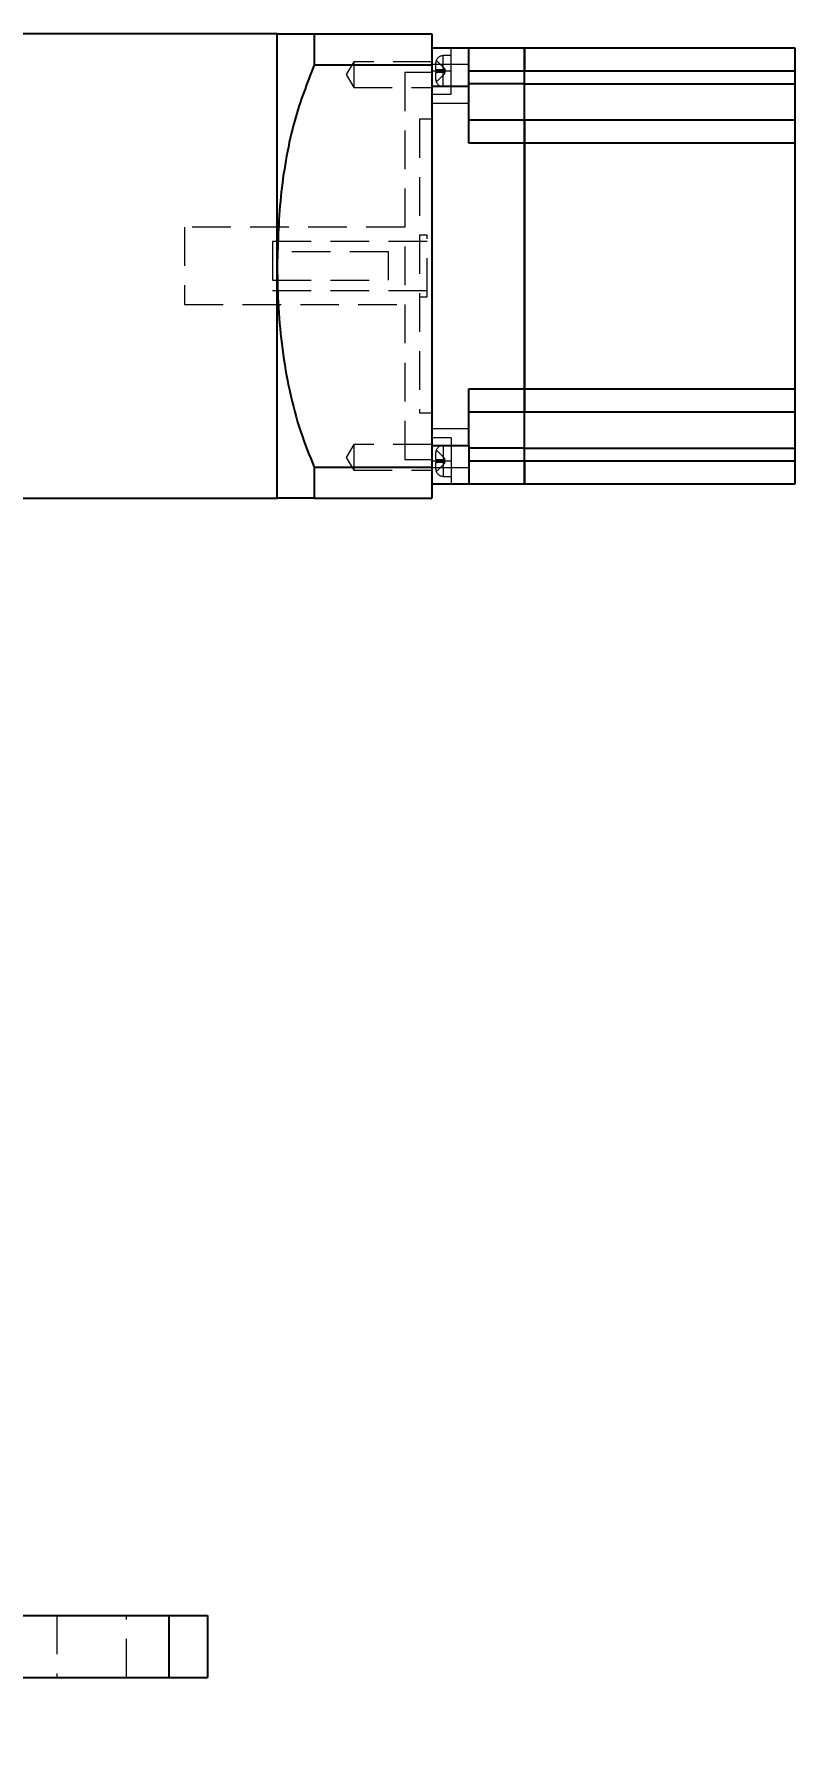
# Model space of a CAD drawing. Header units: millimetres. Extents: x -449 to 2916, y -1257 to 1632.
# Drawn here: x 2323 to 2421.4, y 687.5 to 907.3 of the extents above; entities that cross this region are included whole.
import ezdxf

# ---------------------------------------------------------------- set-up
doc = ezdxf.new("R2010")
doc.units = ezdxf.units.MM
doc.header["$PDSIZE"] = -1
doc.linetypes.add('HIDDEN', pattern=[0.075, 0.05, -0.025])
doc.layers.add('细线层', color=252, linetype='Continuous', lineweight=13)
doc.styles.add('wf', font='')
doc.styles.get('wf').set_extended_font_data('Microsoft YaHei')
doc.dimstyles.new('wf8', dxfattribs={"dimscale": 8, "dimtxt": 4, "dimasz": 3.2, "dimexe": 2, "dimexo": 1, "dimgap": 0.8, "dimtad": 1, "dimdec": 1, "dimdsep": 46, "dimtxsty": 'wf', "dimcen": 0, "dimclrd": 6, "dimclre": 6, "dimadec": 0, "dimazin": 0, "dimtm": 1e-09, "dimtfac": 0.7, "dimtdec": 1, "dimtmove": 0, "dimatfit": 3, "dimfxl": 0, "dimtolj": 1, "dimlwd": 13, "dimlwe": 13, "dimarcsym": 0})

# ---------------------------------------------------------------- blocks, each defined once
blk = doc.blocks.new('*D349')
at = {"color": 6, "lineweight": 13}
for p, q in [((2037.43, 841.12), (2037.43, 623.91)), ((2453.43, 841.12), (2453.43, 623.91)), ((2063.03, 639.91), (2427.83, 639.91))]:
    blk.add_line(p, q, dxfattribs=at)
at = {"color": 6}
for points in [[(2063.03, 644.17), (2063.03, 635.64), (2037.43, 639.91)], [(2427.83, 635.64), (2427.83, 644.17), (2453.43, 639.91)]]:
    blk.add_solid(points, dxfattribs=at)
at = {"layer": 'Defpoints', "color": 0}
for p in [(2037.43, 849.12), (2453.43, 849.12), (2453.43, 639.91)]:
    blk.add_point(p, dxfattribs=at)
at = {"color": 0, "insert": (2245.43, 662.93), "char_height": 32, "attachment_point": 5, "style": 'wf'}
blk.add_mtext('\\A1;416', dxfattribs=at)

msp = doc.modelspace()

# ---------------------------------------------------------------- linework, layer by layer
for p, q in [((2354.434, 907.32), (2298.434, 907.32)), ((2354.434, 877.32), (2354.434, 907.32)), ((2359.228, 907.32), (2359.228, 903.32)), ((2359.228, 907.32), (2374.434, 907.32)), ((2374.434, 907.32), (2374.434, 903.32)), ((2374.434, 905.52), (2379.234, 905.52)), ((2379.234, 900.52), (2379.234, 905.52)), ((2379.234, 905.52), (2386.424, 905.52)), ((2386.424, 905.52), (2386.424, 902.52)), ((2386.434, 905.52), (2421.434, 905.52)), ((2386.434, 902.52), (2386.434, 905.52)), ((2421.434, 905.52), (2421.434, 902.52)), ((2359.228, 903.32), (2374.434, 903.32)), ((2374.434, 903.32), (2374.434, 851.32)), ((2386.424, 902.52), (2379.234, 902.52)), ((2386.424, 900.87), (2386.424, 902.52)), ((2421.434, 902.52), (2386.434, 902.52)), ((2386.434, 900.87), (2386.434, 902.52)), ((2421.434, 902.52), (2421.434, 900.87)), ((2379.234, 900.52), (2374.434, 900.52)), ((2386.424, 900.87), (2379.234, 900.87)), ((2379.234, 893.22), (2379.234, 900.52)), ((2386.424, 896.22), (2386.424, 900.87)), ((2386.434, 900.87), (2421.434, 900.87)), ((2386.434, 896.22), (2386.434, 900.87)), ((2421.434, 900.87), (2421.434, 896.22)), ((2379.234, 896.22), (2386.424, 896.22)), ((2386.424, 896.22), (2386.424, 893.22)), ((2386.434, 893.22), (2386.434, 896.22)), ((2386.434, 896.22), (2421.434, 896.22)), ((2421.434, 896.22), (2421.434, 893.22)), ((2386.424, 893.22), (2379.234, 893.22)), ((2386.424, 861.42), (2386.424, 893.22)), ((2421.434, 893.22), (2386.434, 893.22)), ((2386.434, 893.22), (2386.434, 861.42)), ((2421.434, 893.22), (2421.434, 861.42)), ((2354.434, 847.32), (2354.434, 877.32)), ((2379.234, 861.42), (2386.424, 861.42)), ((2379.234, 854.12), (2379.234, 861.42)), ((2386.424, 861.42), (2386.424, 858.42)), ((2386.434, 861.42), (2421.434, 861.42)), ((2386.434, 858.42), (2386.434, 861.42)), ((2421.434, 861.42), (2421.434, 858.42)), ((2386.424, 858.42), (2379.234, 858.42)), ((2386.424, 853.77), (2386.424, 858.42)), ((2421.434, 858.42), (2386.434, 858.42)), ((2386.434, 853.77), (2386.434, 858.42)), ((2421.434, 858.42), (2421.434, 853.77)), ((2374.434, 854.12), (2379.234, 854.12)), ((2379.234, 854.12), (2379.234, 849.12)), ((2386.424, 853.77), (2379.234, 853.77)), ((2386.424, 852.12), (2386.424, 853.77)), ((2386.434, 853.77), (2421.434, 853.77)), ((2386.434, 852.12), (2386.434, 853.77)), ((2421.434, 853.77), (2421.434, 852.12)), ((2359.228, 851.32), (2374.434, 851.32)), ((2359.228, 851.32), (2359.228, 847.32)), ((2374.434, 851.32), (2374.434, 847.32)), ((2379.234, 852.12), (2386.424, 852.12)), ((2386.424, 852.12), (2386.424, 849.12)), ((2386.434, 852.12), (2421.434, 852.12)), ((2386.434, 849.12), (2386.434, 852.12)), ((2421.434, 852.12), (2421.434, 849.12)), ((2379.234, 849.12), (2374.434, 849.12)), ((2386.424, 849.12), (2379.234, 849.12)), ((2421.434, 849.12), (2386.434, 849.12)), ((2298.434, 847.32), (2354.434, 847.32)), ((2359.228, 847.32), (2374.434, 847.32)), ((2150.434, 702.82), (2340.434, 702.82)), ((2340.434, 702.82), (2340.434, 694.82)), ((2340.434, 702.82), (2345.434, 702.82)), ((2345.434, 702.82), (2345.434, 694.82)), ((2150.434, 694.82), (2340.434, 694.82)), ((2340.434, 694.82), (2345.434, 694.82))]:
    msp.add_line(p, q)
for points, knots in [([(2354.434, 907.32), (2354.464, 907.32), (2354.524, 907.32), (2355.05, 907.32), (2355.979, 907.32), (2357.321, 907.32), (2358.62, 907.32), (2359.228, 907.32)], [0, 0, 0, 0, 0.2022882, 0.4045415, 0.6114951, 0.8183493, 1, 1, 1, 1]), ([(2359.228, 903.32), (2358.306, 900.947), (2356.816, 897.11), (2355.614, 891.55), (2354.656, 885.286), (2354.523, 880.517), (2354.434, 877.32)], [0, 0, 0, 0, 0.28630499, 0.46309108, 0.63992717, 1, 1, 1, 1]), ([(2354.434, 877.32), (2354.464, 875.524), (2354.524, 871.934), (2355.05, 866.527), (2355.979, 861.136), (2357.321, 856.01), (2358.62, 852.814), (2359.228, 851.32)], [0, 0, 0, 0, 0.2022883, 0.4045414, 0.6114955, 0.8183497, 1, 1, 1, 1]), ([(2359.228, 847.32), (2358.306, 847.32), (2356.816, 847.32), (2355.614, 847.32), (2354.656, 847.32), (2354.523, 847.32), (2354.434, 847.32)], [0, 0, 0, 0, 0.2863045, 0.4630912, 0.6399271, 1, 1, 1, 1])]:
    msp.add_open_spline(points, degree=3, knots=knots)
at = {"layer": '细线层', "color": 252, "linetype": 'HIDDEN', "lineweight": 0, "ltscale": 100}
for p, q in [((2364.334, 903.718), (2363.342, 902.068)), ((2364.334, 903.718), (2364.334, 900.418)), ((2374.434, 903.718), (2364.334, 903.718)), ((2374.987, 903.827), (2374.934, 903.499)), ((2374.987, 903.827), (2375.134, 903.827)), ((2376.134, 902.827), (2375.134, 903.827)), ((2375.934, 900.52), (2375.934, 904.52)), ((2375.934, 900.52), (2375.934, 904.52)), ((2376.934, 904.52), (2375.934, 904.52)), ((2376.934, 902.52), (2376.934, 905.52)), ((2363.342, 902.068), (2364.334, 900.418)), ((2370.934, 902.32), (2370.934, 852.32)), ((2374.434, 902.32), (2370.934, 902.32)), ((2379.234, 903.37), (2374.434, 903.37)), ((2376.934, 902.52), (2374.434, 902.52)), ((2374.934, 902.719), (2374.977, 902.719)), ((2374.977, 902.321), (2374.934, 902.321)), ((2374.934, 901.541), (2374.987, 901.212)), ((2374.977, 902.719), (2374.977, 902.321)), ((2374.977, 902.719), (2375.134, 902.719)), ((2374.977, 902.321), (2375.134, 902.321)), ((2375.134, 902.321), (2375.134, 902.719)), ((2375.134, 902.719), (2376.134, 902.719)), ((2376.134, 902.321), (2375.134, 902.321)), ((2375.134, 901.212), (2376.134, 902.212)), ((2376.134, 902.827), (2376.134, 902.719)), ((2376.134, 902.719), (2376.134, 902.321)), ((2376.134, 902.212), (2376.134, 902.321)), ((2376.934, 899.52), (2376.934, 902.52)), ((2379.234, 902.52), (2386.424, 902.52)), ((2386.434, 902.52), (2421.434, 902.52)), ((2364.334, 900.418), (2374.434, 900.418)), ((2374.434, 900.52), (2375.934, 900.52)), ((2374.434, 899.52), (2376.934, 899.52)), ((2375.134, 901.212), (2374.987, 901.212)), ((2375.934, 900.52), (2376.934, 900.52)), ((2376.934, 900.52), (2379.234, 900.52)), ((2386.424, 900.87), (2379.234, 900.87)), ((2386.434, 900.87), (2421.434, 900.87)), ((2374.434, 898.37), (2379.234, 898.37)), ((2372.834, 896.32), (2372.834, 858.32)), ((2374.434, 896.32), (2372.834, 896.32)), ((2379.234, 893.22), (2386.424, 893.22)), ((2386.434, 893.22), (2421.434, 893.22)), ((2342.434, 882.32), (2342.434, 872.32)), ((2370.934, 882.32), (2342.434, 882.32)), ((2353.834, 880.495), (2353.834, 874.145)), ((2373.834, 880.495), (2353.834, 880.495)), ((2373.834, 881.32), (2372.834, 881.32)), ((2373.834, 873.32), (2373.834, 881.32)), ((2368.834, 879.142), (2353.834, 879.142)), ((2368.834, 875.497), (2368.834, 879.142)), ((2353.834, 875.497), (2368.834, 875.497)), ((2353.834, 874.145), (2373.834, 874.145)), ((2372.834, 873.32), (2373.834, 873.32)), ((2342.434, 872.32), (2370.934, 872.32)), ((2386.424, 861.42), (2379.234, 861.42)), ((2421.434, 861.42), (2386.434, 861.42)), ((2372.834, 858.32), (2374.434, 858.32)), ((2379.234, 856.27), (2374.434, 856.27)), ((2364.334, 854.221), (2363.342, 852.571)), ((2364.334, 854.221), (2364.334, 850.921)), ((2374.434, 854.221), (2364.334, 854.221)), ((2376.934, 855.12), (2374.434, 855.12)), ((2375.934, 854.12), (2374.434, 854.12)), ((2374.987, 853.427), (2374.934, 853.099)), ((2374.987, 853.427), (2375.134, 853.427)), ((2376.134, 852.427), (2375.134, 853.427)), ((2376.934, 854.12), (2375.934, 854.12)), ((2375.934, 854.12), (2375.934, 850.12)), ((2375.934, 854.12), (2375.934, 850.12)), ((2376.934, 855.12), (2376.934, 852.12)), ((2379.234, 854.12), (2376.934, 854.12)), ((2379.234, 853.77), (2386.424, 853.77)), ((2386.434, 853.77), (2421.434, 853.77)), ((2363.342, 852.571), (2364.334, 850.921)), ((2364.334, 850.921), (2374.434, 850.921)), ((2370.934, 852.32), (2374.434, 852.32)), ((2374.434, 852.12), (2376.934, 852.12)), ((2374.434, 851.27), (2379.234, 851.27)), ((2374.934, 852.319), (2374.977, 852.319)), ((2374.977, 851.921), (2374.934, 851.921)), ((2374.934, 851.141), (2374.987, 850.812)), ((2374.977, 852.319), (2374.977, 851.921)), ((2374.977, 852.319), (2375.134, 852.319)), ((2374.977, 851.921), (2375.134, 851.921)), ((2375.134, 850.812), (2374.987, 850.812)), ((2375.134, 852.319), (2375.134, 851.921)), ((2375.134, 852.319), (2376.134, 852.319)), ((2376.134, 851.921), (2375.134, 851.921)), ((2375.134, 850.812), (2376.134, 851.812)), ((2376.134, 852.319), (2376.134, 852.427)), ((2376.134, 851.921), (2376.134, 852.319)), ((2376.134, 851.812), (2376.134, 851.921)), ((2376.934, 852.12), (2376.934, 849.12)), ((2386.424, 852.12), (2379.234, 852.12)), ((2421.434, 852.12), (2386.434, 852.12)), ((2375.934, 850.12), (2376.934, 850.12)), ((2325.934, 702.82), (2325.934, 694.82)), ((2334.934, 694.82), (2334.934, 702.82)), ((2340.434, 702.82), (2340.434, 694.82))]:
    msp.add_line(p, q, dxfattribs=at)
for centre, start, end in [((2375.934, 903.52), 90, 162.08398), ((2375.934, 901.52), 197.93522, 270), ((2375.934, 853.12), 90, 162.08398), ((2375.934, 851.12), 197.93522, 270)]:
    msp.add_arc(centre, 1, start, end, dxfattribs=at)
for points, knots in [([(2374.934, 903.499), (2374.934, 903.472), (2374.934, 903.416), (2374.934, 903.234), (2374.934, 902.997), (2374.934, 902.81), (2374.934, 902.719)], [0, 0, 0, 0, 0.2446157, 0.5000023, 0.7553746, 1, 1, 1, 1]), ([(2374.934, 902.321), (2374.934, 902.229), (2374.934, 902.042), (2374.934, 901.805), (2374.934, 901.623), (2374.934, 901.568), (2374.934, 901.541)], [0, 0, 0, 0, 0.244627, 0.500001, 0.755374, 1, 1, 1, 1]), ([(2374.934, 853.099), (2374.934, 853.072), (2374.934, 853.016), (2374.934, 852.834), (2374.934, 852.597), (2374.934, 852.41), (2374.934, 852.319)], [0, 0, 0, 0, 0.244618, 0.4999993, 0.7553844, 1, 1, 1, 1]), ([(2374.934, 851.921), (2374.934, 851.829), (2374.934, 851.642), (2374.934, 851.405), (2374.934, 851.223), (2374.934, 851.168), (2374.934, 851.141)], [0, 0, 0, 0, 0.2446247, 0.5000067, 0.755385, 1, 1, 1, 1])]:
    msp.add_open_spline(points, degree=3, knots=knots, dxfattribs=at)

# ---------------------------------------------------------------- dimensions: what is measured, and where the dimension line sits
dim = msp.add_linear_dim(base=(2453.434, 639.906), p1=(2037.434, 849.12), p2=(2453.434, 849.12), dimstyle='wf8', override={"dimtxsty": 'wf'})
dim.commit()
dim.dimension.update_dxf_attribs({"geometry": '*D349', "text_midpoint": (2245.434, 662.926)})

doc.saveas('drawing.dxf')
